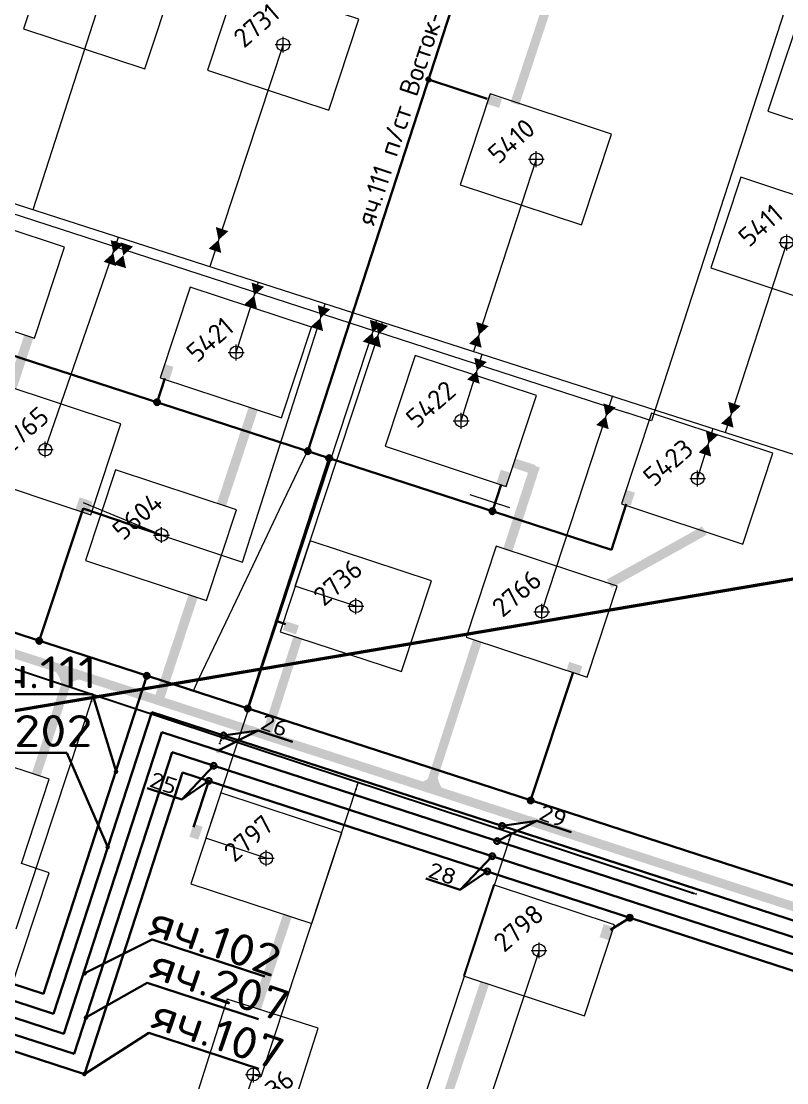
# Model space of a CAD drawing. Header units: millimetres. Extents: x 519 to 9564855, y -810 to 5021775.
# Drawn here: x 9543006 to 9543486, y 4996077 to 4996743 of the extents above; entities that cross this region are included whole.
import ezdxf

# ---------------------------------------------------------------- set-up
doc = ezdxf.new("R2010")
doc.units = ezdxf.units.MM
doc.header["$LTSCALE"] = 2
doc.header["$MEASUREMENT"] = 0
doc.header["$PDMODE"] = 2
doc.header["$PDSIZE"] = 5
for name, pattern in [('92051501$0$DASHED', [0.75, 0.5, -0.25]), ('92051501$0$GROUND2', [35, 25, -10]), ('DASHED2', [9.525, 6.35, -3.175])]:
    doc.linetypes.add(name, pattern=pattern)
for name, color, linetype in [('164 скв. на 2011 год (измененные)', 121, 'Continuous'), ('Existing roads', 41, 'Continuous'), ('Future Roads', 44, 'Continuous'), ('OilColl&Flowlines', 3, 'Continuous'), ('Stage 10 wells', 7, 'Continuous'), ('stage 7.frame', 7, 'Continuous'), ('Stage VII wells', 9, 'Continuous'), ('лэп', 1, 'Continuous'), ('МГ-земельный участок', 7, 'Continuous'), ('Скважины  2018 года', 7, 'Continuous'), ('Скважины 2019г.', 241, 'Continuous')]:
    doc.layers.add(name, color=color, linetype=linetype)
for name, color, linetype, lineweight in [('PPLINE_GAS', 4, 'GAS_LINE', 30), ('TX_OIL_New FG', 244, 'Continuous', 50), ('ПСО_TX-OIL-Proect.', 224, 'Continuous', 30), ('Электро', 1, 'Continuous', 30), ('Электроснаб', 1, 'Continuous', 18), ('Электроснабжене', 1, 'Continuous', 18)]:
    doc.layers.add(name, color=color, linetype=linetype, lineweight=lineweight)
doc.styles.add('92051501$0$STANDARD', font='simplex.shx')
doc.styles.add('Elect', font='isocpeur.ttf')
doc.styles.get("Standard").update_dxf_attribs({"font": 'isocpeur.ttf', "width": 0.5})
doc.linetypes.add('GAS_LINE', pattern='A,0.5,-0.2,["G",92051501$0$STANDARD,S=0.1,R=0,X=-0.1,Y=-0.05],-0.05', length=0.75)

msp = doc.modelspace()

# ---------------------------------------------------------------- hatches: boundary and pattern name
at = {"layer": 'Existing roads', "lineweight": 0}
h = msp.add_hatch(color=256, dxfattribs=at)
h.paths.add_polyline_path([(9543265.54699, 4996269.13496), (9543267.13423, 4996268.5382, 0.155118741), (9543271.66688, 4996259.00118), (9543263.11128, 4996261.75433)])
h.paths.add_polyline_path([(9543264.02129, 4996269.70859), (9543265.54699, 4996269.13496), (9543263.11128, 4996261.75433), (9543254.31535, 4996264.58481, 0.161550784)])
at = {"layer": 'Future Roads', "linetype": 'ByBlock', "lineweight": 0, "ltscale": 25}
h = msp.add_hatch(color=256, dxfattribs=at)
h.paths.add_polyline_path([(9543032.6649, 4996325.4265), (9543031.07767, 4996326.02326, 0.155118741), (9543026.54501, 4996335.56028), (9543035.10061, 4996332.80713)])
h.paths.add_polyline_path([(9543034.19061, 4996324.85287), (9543032.6649, 4996325.4265), (9543035.10061, 4996332.80713), (9543043.89654, 4996329.97665, 0.161550784)])
at = {"layer": 'Электро', "ltscale": 7.5}
for points in [[(9543299.23517, 4996696.50302), (9543297.43941, 4996690.8709), (9543305.65026, 4996688.25292), (9543307.44603, 4996693.88504)], [(9543101.37294, 4996525.712), (9543095.74082, 4996527.50776), (9543093.12285, 4996519.29691), (9543098.75497, 4996517.50114)], [(9543312.36812, 4996459.41696), (9543306.736, 4996461.21273), (9543304.11802, 4996453.00187), (9543309.75014, 4996451.20611)], [(9543390.83552, 4996446.7895), (9543385.2034, 4996448.58526), (9543382.58542, 4996440.37441), (9543388.21754, 4996438.57864)]]:
    msp.add_hatch(color=256, dxfattribs=at).paths.add_polyline_path(points)
at = {"layer": 'Электро'}
h = msp.add_hatch(color=256, dxfattribs=at)
edge = h.paths.add_edge_path()
edge.add_arc((9543091.13056, 4996503.52324), 1.80448, 0, 360)
h = msp.add_hatch(color=256, dxfattribs=at)
edge = h.paths.add_edge_path()
edge.add_arc((9543185.61584, 4996472.82311), 1.80448, 0, 360)
h = msp.add_hatch(color=256, dxfattribs=at)
edge = h.paths.add_edge_path()
edge.add_arc((9543199.03374, 4996468.46329), 1.80448, 0, 360)
for points in [[(9543048.17504, 4996433.59548), (9543050.03203, 4996439.20771), (9543041.85017, 4996441.91494), (9543039.99318, 4996436.30271)], [(9543178.20682, 4996357.86155), (9543180.0638, 4996363.47379), (9543171.88194, 4996366.18101), (9543170.02496, 4996360.56878)], [(9543355.96799, 4996332.23721), (9543357.82498, 4996337.84944), (9543349.64312, 4996340.55667), (9543347.78614, 4996334.94444)], [(9543111.33396, 4996230.87617), (9543116.94619, 4996229.01918), (9543119.65342, 4996237.20104), (9543114.04119, 4996239.05803)], [(9543368.65798, 4996167.89395), (9543374.27021, 4996166.03696), (9543376.97744, 4996174.21882), (9543371.36521, 4996176.07581)]]:
    msp.add_hatch(color=256, dxfattribs=at).paths.add_polyline_path(points)
h = msp.add_hatch(color=256, dxfattribs=at)
edge = h.paths.add_edge_path()
edge.add_arc((9543301.45403, 4996435.18441), 1.80448, 0, 360)
h = msp.add_hatch(color=256, dxfattribs=at)
edge = h.paths.add_edge_path()
edge.add_arc((9543017.20198, 4996353.79544), 1.80448, 0, 360)
h = msp.add_hatch(color=256, dxfattribs=at)
edge = h.paths.add_edge_path()
edge.add_arc((9543084.62498, 4996331.89697), 1.80448, 0, 360)
h = msp.add_hatch(color=256, dxfattribs=at)
edge = h.paths.add_edge_path()
edge.add_arc((9543147.97509, 4996311.32134), 1.80448, 0, 360)
h = msp.add_hatch(color=256, dxfattribs=at)
edge = h.paths.add_edge_path()
edge.add_arc((9543132.76834, 4996294.42774), 1.80448, -18, 342)
edge = h.paths.add_edge_path()
edge.add_arc((9543129.68029, 4996284.9237), 1.80448, -18, 342)
edge = h.paths.add_edge_path()
edge.add_arc((9543126.59012, 4996275.41314), 1.80448, -18, 342)
edge = h.paths.add_edge_path()
edge.add_arc((9543123.49995, 4996265.90257), 1.80448, -18, 342)
edge = h.paths.add_edge_path()
edge.add_arc((9543307.52375, 4996237.65348), 1.80448, -18, 342)
edge = h.paths.add_edge_path()
edge.add_arc((9543304.4357, 4996228.14945), 1.80448, -18, 342)
edge = h.paths.add_edge_path()
edge.add_arc((9543301.34553, 4996218.63888), 1.80448, -18, 342)
edge = h.paths.add_edge_path()
edge.add_arc((9543298.25536, 4996209.12832), 1.80448, -18, 342)
h = msp.add_hatch(color=256, dxfattribs=at)
edge = h.paths.add_edge_path()
edge.add_arc((9543325.45233, 4996253.67809), 1.80448, 0, 360)
h = msp.add_hatch(color=256, dxfattribs=at)
edge = h.paths.add_edge_path()
edge.add_arc((9543387.60808, 4996180.08864), 1.80448, 0, 360)
at = {"layer": 'Электроснаб', "linetype": '92051501$0$DASHED', "lineweight": 0, "ltscale": 7.5}
for points in [[(9543299.23517, 4996696.50302), (9543297.43941, 4996690.8709), (9543305.65026, 4996688.25292), (9543307.44603, 4996693.88504)], [(9543101.37294, 4996525.712), (9543095.74082, 4996527.50776), (9543093.12285, 4996519.29691), (9543098.75497, 4996517.50114)]]:
    msp.add_hatch(color=1, dxfattribs=at).paths.add_polyline_path(points)
at = {"layer": 'Электроснаб', "lineweight": 0}
h = msp.add_hatch(color=1, dxfattribs=at)
edge = h.paths.add_edge_path()
edge.add_arc((9543091.13056, 4996503.52324), 1.80448, 0, 360)
h = msp.add_hatch(color=1, dxfattribs=at)
edge = h.paths.add_edge_path()
edge.add_arc((9543185.61584, 4996472.82311), 1.80448, 0, 360)
h = msp.add_hatch(color=1, dxfattribs=at)
edge = h.paths.add_edge_path()
edge.add_arc((9543199.03374, 4996468.46329), 1.80448, 0, 360)
at = {"layer": 'Электроснаб', "lineweight": 0, "ltscale": 7.5}
for points in [[(9543312.36812, 4996459.41696), (9543306.736, 4996461.21273), (9543304.11802, 4996453.00187), (9543309.75014, 4996451.20611)], [(9543390.83552, 4996446.7895), (9543385.2034, 4996448.58526), (9543382.58542, 4996440.37441), (9543388.21754, 4996438.57864)]]:
    msp.add_hatch(color=1, dxfattribs=at).paths.add_polyline_path(points)
at = {"layer": 'Электроснаб', "lineweight": 0}
for points in [[(9543048.8033, 4996435.49424), (9543050.66029, 4996441.10647), (9543042.47843, 4996443.8137), (9543040.62145, 4996438.20147)], [(9543178.20682, 4996357.86155), (9543180.0638, 4996363.47379), (9543171.88194, 4996366.18101), (9543170.02496, 4996360.56878)], [(9543355.96799, 4996332.23721), (9543357.82498, 4996337.84944), (9543349.64312, 4996340.55667), (9543347.78614, 4996334.94444)], [(9543111.33396, 4996230.87617), (9543116.94619, 4996229.01918), (9543119.65342, 4996237.20104), (9543114.04119, 4996239.05803)], [(9543368.65798, 4996167.89395), (9543374.27021, 4996166.03696), (9543376.97744, 4996174.21882), (9543371.36521, 4996176.07581)]]:
    msp.add_hatch(color=1, dxfattribs=at).paths.add_polyline_path(points)
h = msp.add_hatch(color=1, dxfattribs=at)
edge = h.paths.add_edge_path()
edge.add_arc((9543301.45403, 4996435.18441), 1.80448, 0, 360)
h = msp.add_hatch(color=1, dxfattribs=at)
edge = h.paths.add_edge_path()
edge.add_arc((9543017.20198, 4996353.79544), 1.80448, 0, 360)
h = msp.add_hatch(color=1, dxfattribs=at)
edge = h.paths.add_edge_path()
edge.add_arc((9543084.62498, 4996331.89697), 1.80448, 0, 360)
h = msp.add_hatch(color=1, dxfattribs=at)
edge = h.paths.add_edge_path()
edge.add_arc((9543147.97509, 4996311.32134), 1.80448, 0, 360)
h = msp.add_hatch(color=1, dxfattribs=at)
edge = h.paths.add_edge_path()
edge.add_arc((9543132.76834, 4996294.42774), 1.80448, -18, 342)
edge = h.paths.add_edge_path()
edge.add_arc((9543129.68029, 4996284.9237), 1.80448, -18, 342)
edge = h.paths.add_edge_path()
edge.add_arc((9543126.59012, 4996275.41314), 1.80448, -18, 342)
edge = h.paths.add_edge_path()
edge.add_arc((9543123.49995, 4996265.90257), 1.80448, -18, 342)
edge = h.paths.add_edge_path()
edge.add_arc((9543307.52375, 4996237.65348), 1.80448, -18, 342)
edge = h.paths.add_edge_path()
edge.add_arc((9543304.4357, 4996228.14945), 1.80448, -18, 342)
edge = h.paths.add_edge_path()
edge.add_arc((9543301.34553, 4996218.63888), 1.80448, -18, 342)
edge = h.paths.add_edge_path()
edge.add_arc((9543298.25536, 4996209.12832), 1.80448, -18, 342)
h = msp.add_hatch(color=1, dxfattribs=at)
edge = h.paths.add_edge_path()
edge.add_arc((9543325.45233, 4996253.67809), 1.80448, 0, 360)
h = msp.add_hatch(color=1, dxfattribs=at)
edge = h.paths.add_edge_path()
edge.add_arc((9543387.60808, 4996180.08864), 1.80448, 0, 360)
at = {"layer": 'Электроснабжене', "linetype": '92051501$0$DASHED', "lineweight": 0, "ltscale": 7.5}
for points in [[(9543299.23517, 4996696.50302), (9543297.43941, 4996690.8709), (9543305.65026, 4996688.25292), (9543307.44603, 4996693.88504)], [(9543101.37294, 4996525.712), (9543095.74082, 4996527.50776), (9543093.12285, 4996519.29691), (9543098.75497, 4996517.50114)]]:
    msp.add_hatch(color=1, dxfattribs=at).paths.add_polyline_path(points)
at = {"layer": 'Электроснабжене', "lineweight": 0}
h = msp.add_hatch(color=1, dxfattribs=at)
edge = h.paths.add_edge_path()
edge.add_arc((9543091.13056, 4996503.52324), 1.80448, 0, 360)
h = msp.add_hatch(color=1, dxfattribs=at)
edge = h.paths.add_edge_path()
edge.add_arc((9543185.61584, 4996472.82311), 1.80448, 0, 360)
h = msp.add_hatch(color=1, dxfattribs=at)
edge = h.paths.add_edge_path()
edge.add_arc((9543199.03374, 4996468.46329), 1.80448, 0, 360)
at = {"layer": 'Электроснабжене', "lineweight": 0, "ltscale": 7.5}
for points in [[(9543312.36812, 4996459.41696), (9543306.736, 4996461.21273), (9543304.11802, 4996453.00187), (9543309.75014, 4996451.20611)], [(9543390.83552, 4996446.7895), (9543385.2034, 4996448.58526), (9543382.58542, 4996440.37441), (9543388.21754, 4996438.57864)]]:
    msp.add_hatch(color=1, dxfattribs=at).paths.add_polyline_path(points)
at = {"layer": 'Электроснабжене', "lineweight": 0}
for points in [[(9543048.8033, 4996435.49424), (9543050.66029, 4996441.10647), (9543042.47843, 4996443.8137), (9543040.62145, 4996438.20147)], [(9543178.20682, 4996357.86155), (9543180.0638, 4996363.47379), (9543171.88194, 4996366.18101), (9543170.02496, 4996360.56878)], [(9543355.96799, 4996332.23721), (9543357.82498, 4996337.84944), (9543349.64312, 4996340.55667), (9543347.78614, 4996334.94444)], [(9543111.33396, 4996230.87617), (9543116.94619, 4996229.01918), (9543119.65342, 4996237.20104), (9543114.04119, 4996239.05803)], [(9543368.65798, 4996167.89395), (9543374.27021, 4996166.03696), (9543376.97744, 4996174.21882), (9543371.36521, 4996176.07581)]]:
    msp.add_hatch(color=1, dxfattribs=at).paths.add_polyline_path(points)
h = msp.add_hatch(color=1, dxfattribs=at)
edge = h.paths.add_edge_path()
edge.add_arc((9543301.45403, 4996435.18441), 1.80448, 0, 360)
h = msp.add_hatch(color=1, dxfattribs=at)
edge = h.paths.add_edge_path()
edge.add_arc((9543017.20198, 4996353.79544), 1.80448, 0, 360)
h = msp.add_hatch(color=1, dxfattribs=at)
edge = h.paths.add_edge_path()
edge.add_arc((9543084.62498, 4996331.89697), 1.80448, 0, 360)
h = msp.add_hatch(color=1, dxfattribs=at)
edge = h.paths.add_edge_path()
edge.add_arc((9543147.97509, 4996311.32134), 1.80448, 0, 360)
h = msp.add_hatch(color=1, dxfattribs=at)
edge = h.paths.add_edge_path()
edge.add_arc((9543132.76834, 4996294.42774), 1.80448, -18, 342)
edge = h.paths.add_edge_path()
edge.add_arc((9543129.68029, 4996284.9237), 1.80448, -18, 342)
edge = h.paths.add_edge_path()
edge.add_arc((9543126.59012, 4996275.41314), 1.80448, -18, 342)
edge = h.paths.add_edge_path()
edge.add_arc((9543123.49995, 4996265.90257), 1.80448, -18, 342)
edge = h.paths.add_edge_path()
edge.add_arc((9543307.52375, 4996237.65348), 1.80448, -18, 342)
edge = h.paths.add_edge_path()
edge.add_arc((9543304.4357, 4996228.14945), 1.80448, -18, 342)
edge = h.paths.add_edge_path()
edge.add_arc((9543301.34553, 4996218.63888), 1.80448, -18, 342)
edge = h.paths.add_edge_path()
edge.add_arc((9543298.25536, 4996209.12832), 1.80448, -18, 342)
h = msp.add_hatch(color=1, dxfattribs=at)
edge = h.paths.add_edge_path()
edge.add_arc((9543325.45233, 4996253.67809), 1.80448, 0, 360)
h = msp.add_hatch(color=1, dxfattribs=at)
edge = h.paths.add_edge_path()
edge.add_arc((9543387.60808, 4996180.08864), 1.80448, 0, 360)

# ---------------------------------------------------------------- linework, layer by layer
at = {"color": 3, "linetype": 'GAS_LINE', "lineweight": 0}
msp.add_line((9543401.24164, 4996491.95397), (9543386.04343, 4996496.88323), dxfattribs=at)
at = {"color": 3, "linetype": 'ByBlock', "lineweight": 0, "ltscale": 80}
for points in [[(9543329, 4996656), (9543289.57739, 4996535.40684)], [(9543093.9, 4996420.2), (9543144.63928, 4996403.17022), (9543196.45195, 4996565.16374)], [(9543281.9, 4996491.9), (9543295.01664, 4996533.65712)], [(9543430.2, 4996455.7), (9543439.93859, 4996487.03815)]]:
    msp.add_lwpolyline(points, dxfattribs=at)
at = {"layer": '164 скв. на 2011 год (измененные)', "color": 0, "linetype": 'ByBlock', "lineweight": 0}
for points in [[(9543281.28202, 4996639.9776), (9543357.26254, 4996614.83702), (9543376.11798, 4996671.82241), (9543300.13745, 4996696.96299)], [(9542938.28202, 4996568.8776), (9543014.26255, 4996543.73702), (9543033.11798, 4996600.72241), (9542957.13745, 4996625.86299)], [(9543093.08202, 4996518.7776), (9543169.06255, 4996493.63702), (9543187.91798, 4996550.62241), (9543111.93745, 4996575.76299)], [(9543234.18202, 4996475.8776), (9543310.16254, 4996450.73702), (9543329.01798, 4996507.72241), (9543253.03745, 4996532.86299)], [(9543382.48202, 4996439.6776), (9543458.46254, 4996414.53702), (9543477.31798, 4996471.52241), (9543401.33745, 4996496.66299)], [(9543046.18202, 4996404.1776), (9543122.16254, 4996379.03702), (9543141.01798, 4996436.02241), (9543065.03745, 4996461.16299)]]:
    msp.add_lwpolyline(points, close=True, dxfattribs=at)
msp.add_lwpolyline([(9543515.23878, 4996625.5714), (9543457.23745, 4996644.76299), (9543438.38202, 4996587.7776), (9543514.36254, 4996562.63702), (9543523.16122, 4996589.2286)], dxfattribs=at)
for centre in [(9543329, 4996656), (9543486.1, 4996603.8), (9543140.8, 4996534.8), (9543281.9, 4996491.9), (9543430.2, 4996455.7), (9543093.9, 4996420.2)]:
    msp.add_circle(centre, 4, dxfattribs=at)
for p in [(9543329, 4996656), (9543486.1, 4996603.8), (9543140.8, 4996534.8), (9543281.9, 4996491.9), (9543430.2, 4996455.7), (9543093.9, 4996420.2)]:
    msp.add_point(p, dxfattribs=at)
at = {"layer": 'Existing roads', "lineweight": 0, "const_width": 5.7, "flags": 128}
for points in [[(9543315.54795, 4996690.86614), (9543349.94824, 4996794.83163)], [(9542860.23265, 4996391.58233), (9544135.92474, 4995977.47213)], [(9543179.41949, 4996355.90628), (9543159.61601, 4996294.39767)], [(9543291.86871, 4996353.33568), (9543261.95925, 4996261.1754)], [(9543172.85397, 4996181.4416), (9543153.4109, 4996123.07691)], [(9543296.68333, 4996139.22691), (9543273.7527, 4996070.28438)]]:
    msp.add_lwpolyline(points, dxfattribs=at)
at = {"layer": 'Existing roads', "linetype": 'ByBlock', "lineweight": 0, "ltscale": 80}
for points in [[(9543000.00017, 4996512.56062, 6, 6, 0), (9543010.70533, 4996544.91403, 0.2, 0.2, 0)], [(9543131.51017, 4996439.36837, 6, 6, 0), (9543151.40039, 4996499.4811, 0.2, 0.2, 0)], [(9543311.10209, 4996410.75925, 6, 6, 0), (9543328.32402, 4996463.51621, 0.2, 0.2, 0)], [(9543327.54544, 4996461.20031, 6, 6, 0), (9543314.51787, 4996465.51089, 0.2, 0.2, 0)]]:
    msp.add_lwpolyline(points, format="xyseb", dxfattribs=at)
at = {"layer": 'Existing roads', "linetype": 'ByBlock', "lineweight": 0, "ltscale": 80, "const_width": 6}
for points in [[(9543374.69782, 4996389.71658), (9543434.49615, 4996422.96706)], [(9543092.05773, 4996316.32818), (9543113.7898, 4996382.00741)]]:
    msp.add_lwpolyline(points, dxfattribs=at)
at = {"layer": 'Future Roads', "linetype": 'ByBlock', "lineweight": 0, "ltscale": 25, "const_width": 5.7, "flags": 128}
msp.add_lwpolyline([(9543015.21867, 4996269.63917), (9543036.58441, 4996334.33571)], dxfattribs=at)
at = {"layer": 'OilColl&Flowlines', "lineweight": 0}
for p, q in [((9542466.89751, 4996800.04923, -12.20314), (9543405.25745, 4996498.19449, -24.878)), ((9543405.25745, 4996498.19449, -24.878), (9543928.16382, 4996329.98424, -31.94114))]:
    msp.add_line(p, q, dxfattribs=at)
at = {"layer": 'OilColl&Flowlines', "linetype": 'ByBlock', "lineweight": 0}
for p, q in [((9543170.2, 4996727.9), (9543124.11878, 4996588.63211, -21.08053)), ((9543021, 4996473.8), (9543066.94572, 4996607.02373, -25.49771)), ((9543332.4, 4996372.1), (9543377.01122, 4996507.83118, -24.47755))]:
    msp.add_line(p, q, dxfattribs=at)
at = {"layer": 'OilColl&Flowlines', "linetype": 'ByBlock', "lineweight": 0, "ltscale": 200}
for p, q in [((9543486.1, 4996603.8), (9543447.42159, 4996484.63099, -25.44753)), ((9543140.8, 4996534.8), (9543154.66559, 4996578.80571))]:
    msp.add_line(p, q, dxfattribs=at)
at = {"layer": 'OilColl&Flowlines', "color": 3, "linetype": 'ByBlock', "lineweight": 0, "ltscale": 50}
msp.add_line((9543151.5, 4996081.7), (9543111.7368, 4995962.79101), dxfattribs=at)
at = {"layer": 'OilColl&Flowlines', "linetype": '92051501$0$GROUND2', "lineweight": -2, "ltscale": 50, "elevation": -9.1919}
msp.add_lwpolyline([(9542794.60334, 4996611.44636), (9542732.9989, 4996425.28971), (9543428.17013, 4996195.27854)], dxfattribs=at)
at = {"layer": 'OilColl&Flowlines', "linetype": 'ByBlock', "lineweight": 0}
for points in [[(9543135.8346, 4996610.86712, -18.5481), (9543129.65458, 4996605.36255, -18.5481), (9543127.97749, 4996613.46689, -18.5481)], [(9543069.85021, 4996602.63976, -25.49771), (9543063.67019, 4996597.13519, -25.49771), (9543061.9931, 4996605.23953, -25.49771)], [(9543131.33166, 4996597.25821, -18.5481), (9543123.47455, 4996599.85799, -18.5481), (9543129.65458, 4996605.36255, -18.5481)], [(9543076.11313, 4996601.22465, -21.41568), (9543069.93311, 4996595.72008, -21.41568), (9543068.25603, 4996603.82442, -21.41568)], [(9543065.34727, 4996589.03085, -25.49771), (9543057.49016, 4996591.63063, -25.49771), (9543063.67019, 4996597.13519, -25.49771)], [(9543071.61019, 4996587.61574, -21.41568), (9543063.75309, 4996590.21551, -21.41568), (9543069.93311, 4996595.72008, -21.41568)], [(9543158.22053, 4996575.97896), (9543152.0405, 4996570.47439), (9543150.36342, 4996578.57873)], [(9543153.71759, 4996562.37005), (9543145.86048, 4996564.96983), (9543152.0405, 4996570.47439)], [(9543199.72823, 4996561.78968), (9543193.54821, 4996556.28511), (9543191.87112, 4996564.38945)], [(9543195.22529, 4996548.18077), (9543187.36818, 4996550.78055), (9543193.54821, 4996556.28511)], [(9543232.45002, 4996552.61492), (9543226.27, 4996547.11035), (9543224.59291, 4996555.21469)], [(9543236.0417, 4996551.4375), (9543229.86168, 4996545.93293), (9543228.18459, 4996554.03727)], [(9543299.16131, 4996551.32389), (9543292.98129, 4996545.81932), (9543291.30421, 4996553.92366)], [(9543227.94708, 4996539.00601), (9543220.08997, 4996541.60579), (9543226.27, 4996547.11035)], [(9543231.53876, 4996537.82859), (9543223.68165, 4996540.42837), (9543229.86168, 4996545.93293)], [(9543294.65837, 4996537.71498), (9543286.80127, 4996540.31476), (9543292.98129, 4996545.81932)], [(9543297.9317, 4996528.76638), (9543291.75167, 4996523.26181), (9543290.07459, 4996531.36615)], [(9543293.42876, 4996515.15747), (9543285.57165, 4996517.75725), (9543291.75167, 4996523.26181)], [(9543378.88284, 4996500.22729, -22.11359), (9543372.70282, 4996494.72272, -22.11359), (9543371.02574, 4996502.82706, -22.11359)], [(9543457.19743, 4996501.17943), (9543451.01741, 4996495.67486), (9543449.34033, 4996503.7792)], [(9543374.3799, 4996486.61838, -22.11359), (9543366.5228, 4996489.21816, -22.11359), (9543372.70282, 4996494.72272, -22.11359)], [(9543452.69449, 4996487.57052), (9543444.83739, 4996490.1703), (9543451.01741, 4996495.67486)], [(9543443.17571, 4996483.08387), (9543436.99569, 4996477.5793), (9543435.31861, 4996485.68364)], [(9543438.67277, 4996469.47496), (9543430.81567, 4996472.07474), (9543436.99569, 4996477.5793)]]:
    msp.add_solid(points, dxfattribs=at)
at = {"layer": 'PPLINE_GAS', "color": 3, "linetype": 'GAS_LINE', "lineweight": 0, "ltscale": 25}
msp.add_line((9543570.19791, 4997012.89082), (9543401.24164, 4996491.95397), dxfattribs=at)
at = {"layer": 'PPLINE_GAS', "color": 4, "linetype": 'GAS_LINE', "lineweight": 0, "ltscale": 25}
msp.add_line((9542142.95455, 4996899.94455), (9543386.04343, 4996496.88323), dxfattribs=at)
at = {"layer": 'PPLINE_GAS', "color": 4, "linetype": 'GAS_LINE', "lineweight": 0, "ltscale": 80}
msp.add_line((9543064.24015, 4996604.53794, 0.11192), (9543065.96553, 4996603.98199, -25.21709), dxfattribs=at)
at = {"layer": 'Stage 10 wells', "color": 0, "linetype": 'ByBlock', "lineweight": 0}
msp.add_lwpolyline([(9543006.04224, 4996214.10675), (9543023.51798, 4996266.92241), (9542947.53745, 4996292.06299), (9542928.68202, 4996235.07759), (9542965.11222, 4996223.0235)], dxfattribs=at)
at = {"layer": 'stage 7.frame', "color": 0, "linetype": 'ByBlock', "lineweight": 0}
for points in [[(9543122.78202, 4996711.9776), (9543198.76255, 4996686.83702), (9543217.61798, 4996743.82241), (9543141.63745, 4996768.96299)], [(9543284.98202, 4996356.17759), (9543360.96255, 4996331.03701), (9543379.81798, 4996388.02241), (9543303.83745, 4996413.16299)]]:
    msp.add_lwpolyline(points, close=True, dxfattribs=at)
for centre in [(9543170.2, 4996727.9), (9543332.4, 4996372.1)]:
    msp.add_circle(centre, 4, dxfattribs=at)
at = {"layer": 'stage 7.frame', "color": 0, "linetype": 'ByBlock', "lineweight": 0, "ltscale": 80}
for p in [(9543170.2, 4996727.9), (9543332.4, 4996372.1)]:
    msp.add_point(p, dxfattribs=at)
at = {"layer": 'Stage VII wells', "color": 0, "linetype": 'ByBlock', "lineweight": 0}
msp.add_lwpolyline([(9542973.58202, 4996458.0776), (9543049.56255, 4996432.93702), (9543068.41798, 4996489.92241), (9542992.43745, 4996515.06299)], close=True, dxfattribs=at)
msp.add_circle((9543021, 4996473.8), 4, dxfattribs=at)
at = {"layer": 'Stage VII wells', "color": 0, "linetype": 'ByBlock', "lineweight": 0, "ltscale": 80}
msp.add_point((9543021, 4996473.8), dxfattribs=at)
at = {"layer": 'TX_OIL_New FG', "color": 116, "linetype": 'ByBlock', "lineweight": 0, "ltscale": 1.5, "true_color": 0x136734}
for p, q in [((9543002.64272, 4996173.09753, -25.1262), (9543051.2849, 4996319.97464, -25.1262)), ((9543130.77458, 4996290.30244, -25.221), (9543131.77806, 4996293.34091, -25.221)), ((9543217.28792, 4996265.0476, -24.50295), (9543156.21908, 4996080.14028, -24.50295)), ((9543313.41337, 4996233.24108, -25.0766), (9543251.58226, 4996046.02576, -25.0766))]:
    msp.add_line(p, q, dxfattribs=at)
at = {"layer": 'TX_OIL_New FG', "color": 244, "linetype": 'ByBlock', "lineweight": 0, "ltscale": 1.5}
msp.add_line((9543151.6541, 4996081.6504, -25.0766), (9543156.21981, 4996080.1425, -24.50295), dxfattribs=at)
at = {"layer": 'лэп', "linetype": 'ByBlock', "lineweight": 0, "elevation": -25.3465}
for points in [[(9543114.01676, 4996322.35074), (9543116.7255, 4996328.6736), (9543134.2567, 4996365.4114), (9543151.3957, 4996401.344), (9543167.7152, 4996435.8357), (9543184.9584, 4996472.034), (9543187.6765, 4996477.9668), (9543187.68718, 4996477.96337)], [(9543287.19417, 4996445.63159), (9543312.10876, 4996437.40332)]]:
    msp.add_lwpolyline(points, dxfattribs=at)
at = {"layer": 'МГ-земельный участок', "color": 0, "linetype": 'DASHED2', "lineweight": 25, "ltscale": 5, "const_width": 2}
msp.add_lwpolyline([(9522167.80801, 4999999.48247), (9521654, 5002362), (9522840, 5002532), (9525642, 5002155), (9528521, 5002235), (9531281, 5003464), (9533105, 5001043), (9546614, 4998215), (9544978, 4995525), (9543652, 4996420), (9539605, 4995735), (9529554.6705, 4998798.09585), (9529554.71722, 4998845.23995), (9529525.402, 4998845.269), (9529525.36994, 4998882.97318), (9529309.91997, 4998882.84552), (9526935, 5000017), (9526935, 4999132), (9522906, 5001105), (9522683.367, 5000265.06642), (9522496, 5000315)], close=True, dxfattribs=at)
at = {"layer": 'ПСО_TX-OIL-Proect.', "color": 116, "lineweight": 0, "ltscale": 5, "true_color": 0x136734}
for points, elevation in [([(9543049.81203, 4996315.49222, 1.6, 0, 0), (9543050.26968, 4996316.90071, 0, 1.6, 0), (9543050.72769, 4996318.3103, 1.6, 1.6, 0)], -25.1262), ([(9543130.31694, 4996288.89394, 1.6, 0, 0), (9543130.77458, 4996290.30244, 0, 1.6, 0), (9543131.23259, 4996291.71203, 1.6, 1.6, 0)], -25.221), ([(9543215.79663, 4996260.50938, 1.6, 0, 0), (9543216.25428, 4996261.91787, 0, 1.6, 0), (9543216.71228, 4996263.32746, 1.6, 1.6, 0)], -24.50295), ([(9543311.9405, 4996228.75866, 1.6, 0, 0), (9543312.39815, 4996230.16715, 0, 1.6, 0), (9543312.85615, 4996231.57674, 1.6, 1.6, 0)], -25.0766), ([(9543426.76164, 4996195.73619, 1.6, 0, 0), (9543428.17013, 4996195.27854, 0, 1.6, 0), (9543429.57972, 4996194.82054, 1.6, 1.6, 0)], -25.5684)]:
    msp.add_lwpolyline(points, format="xyseb", dxfattribs=dict(at, elevation=elevation))
at = {"layer": 'Скважины  2018 года', "color": 3, "linetype": 'ByBlock', "lineweight": 0, "ltscale": 50}
for p, q in [((9543054.7, 4996753.6), (9543013.26944, 4996624.2905, -19.58324)), ((9543177.81151, 4996388.02495), (9543232.43992, 4996553.78701, -22.54367)), ((9543215.8, 4996375.5), (9543177.81151, 4996388.02495)), ((9543159.6, 4996217.4), (9543121.61151, 4996229.92495)), ((9543330.7, 4996159.6), (9543249.88003, 4995916.59587))]:
    msp.add_line(p, q, dxfattribs=at)
at = {"layer": 'Скважины  2018 года', "color": 0, "linetype": 'ByBlock', "lineweight": 0}
for points in [[(9543007.4178, 4996737.73358), (9543083.39478, 4996712.68368), (9543102.1822, 4996769.66642), (9543026.20522, 4996794.71632)], [(9543499.46796, 4996762.12728), (9543474.20278, 4996686.22161), (9543531.13204, 4996667.27272), (9543556.39722, 4996743.17839)], [(9543112.2178, 4996201.43358), (9543188.19478, 4996176.38368), (9543206.9822, 4996233.36642), (9543131.00522, 4996258.41632)], [(9543283.3178, 4996143.63358), (9543359.29478, 4996118.58368), (9543378.0822, 4996175.56642), (9543302.10522, 4996200.61632)]]:
    msp.add_lwpolyline(points, close=True, dxfattribs=at)
at = {"layer": 'Скважины  2018 года', "color": 3, "linetype": 'ByBlock', "lineweight": 0, "ltscale": 50}
msp.add_lwpolyline([(9543228.85368, 4996554.94064), (9543121.62481, 4996229.9653)], dxfattribs=at)
at = {"layer": 'Скважины  2018 года', "color": 0, "lineweight": 0}
msp.add_lwpolyline([(9543168.4178, 4996359.53358), (9543244.39478, 4996334.48368), (9543263.1822, 4996391.46642), (9543187.20522, 4996416.51632)], close=True, dxfattribs=at)
msp.add_circle((9543215.8, 4996375.5), 4, dxfattribs=at)
at = {"layer": 'Скважины  2018 года', "color": 0, "linetype": 'ByBlock', "lineweight": 0}
for centre in [(9543159.6, 4996217.4), (9543330.7, 4996159.6)]:
    msp.add_circle(centre, 4, dxfattribs=at)
at = {"layer": 'Скважины  2018 года', "color": 0, "lineweight": 0}
msp.add_point((9543215.8, 4996375.5), dxfattribs=at)
at = {"layer": 'Скважины  2018 года', "color": 0, "linetype": 'ByBlock', "lineweight": 0}
for p in [(9543159.6, 4996217.4), (9543330.7, 4996159.6)]:
    msp.add_point(p, dxfattribs=at)
at = {"layer": 'Скважины 2019г.', "color": 0, "lineweight": 0}
msp.add_lwpolyline([(9542965.11222, 4996223.0235), (9542941.34576, 4996151.25969), (9542998.30351, 4996132.39664), (9543023.45424, 4996208.34031), (9543006.04224, 4996214.10675)], dxfattribs=at)
at = {"layer": 'Скважины 2019г.', "color": 0, "linetype": 'ByBlock', "lineweight": 0}
msp.add_lwpolyline([(9543135.07782, 4996128.92618), (9543110.76108, 4996052.71138), (9543167.92218, 4996034.47382), (9543192.23892, 4996110.68862)], close=True, dxfattribs=at)
msp.add_circle((9543151.5, 4996081.7), 4, dxfattribs=at)
msp.add_point((9543151.5, 4996081.7), dxfattribs=at)
at = {"layer": 'Электро', "ltscale": 7.5}
for p, q in [((9543302.33458, 4996832.038, 0), (9543185.61584, 4996472.82311)), ((9543298.2627, 4996693.96839), (9543261.36562, 4996705.95698, 0)), ((9542936.38862, 4996553.80195), (9543376.17946, 4996410.90524)), ((9543096.00202, 4996518.51609), (9543091.13056, 4996503.52324)), ((9543306.91911, 4996452.00417), (9543301.45403, 4996435.18441)), ((9543385.46324, 4996439.4778), (9543376.17946, 4996410.90524)), ((9543171.75681, 4996364.37142), (9543165.83711, 4996366.29485, 0))]:
    msp.add_line(p, q, dxfattribs=at)
at = {"layer": 'Электро'}
for p, q in [((9543199.03376, 4996468.46337), (9543147.97509, 4996311.32134, 0)), ((9543044.64999, 4996436.74954, 0), (9543017.20198, 4996353.79544, 0)), ((9543019.80686, 4996132.39565, 47.36082), (9542162.90129, 4996410.82115, 47.36082)), ((9543026.22725, 4996119.79491, 47.36082), (9542159.81112, 4996401.31058, 47.36082)), ((9543032.64765, 4996107.19418, 47.36082), (9542156.72095, 4996391.80002, 47.36082)), ((9543039.06804, 4996094.59344, 47.36082), (9542153.63078, 4996382.28945, 47.36082)), ((9542934.45677, 4996380.67045, 0), (9543670.32776, 4996141.66519, 0)), ((9543045.48844, 4996081.99271, 47.36082), (9542150.54061, 4996372.77889, 47.36082)), ((9543019.80686, 4996132.39565, 47.36082), (9543084.62498, 4996331.89697, 47.36082)), ((9543351.81468, 4996333.49251), (9543325.45233, 4996253.67809, 0)), ((9543050.59506, 4996320.39516, -8831.59847), (9542977.63399, 4996320.39516, -8831.59847)), ((9543050.59506, 4996320.39516, -8831.59847), (9543065.36066, 4996271.71797, -4570.54718)), ((9543026.22725, 4996119.79491, 47.36082), (9543087.72644, 4996309.06996, 47.36082)), ((9543702.35304, 4996109.36567, 47.36082), (9543087.72644, 4996309.06996, 47.36082)), ((9543702.35304, 4996109.36567, 47.36082), (9543087.72644, 4996309.06996, 47.36082)), ((9543032.64765, 4996107.19418, 47.36082), (9543094.14684, 4996296.46922, 47.36082)), ((9543708.77344, 4996096.76494, 47.36082), (9543094.14684, 4996296.46922, 47.36082)), ((9543708.77344, 4996096.76494, 47.36082), (9543094.14684, 4996296.46922, 47.36082)), ((9543129.68029, 4996284.9237, 47.36082), (9543154.46634, 4996297.54091, -47.36082)), ((9543132.76834, 4996294.42774), (9543154.46634, 4996297.54091, -47.36082)), ((9543154.46634, 4996297.54091, -47.36082), (9543176.10355, 4996290.51055, -47.36082)), ((9543034.51423, 4996283.59595, -5428.59409), (9542961.55316, 4996283.59595, -5428.59409)), ((9543034.51423, 4996283.59595, -5428.59409), (9543060.1927, 4996224.3298, 47.36082)), ((9543039.06804, 4996094.59344, 47.36082), (9543100.56723, 4996283.86849, 47.36082)), ((9543718.4775, 4996083.09727, 47.36082), (9543100.56723, 4996283.86849, 47.36082)), ((9543106.56385, 4996254.33439, -47.33603), (9543126.59536, 4996275.41866, 47.3856)), ((9543045.48844, 4996081.99271, 47.36082), (9543106.98763, 4996271.26775, 47.36082)), ((9543106.56385, 4996254.33439, -47.33603), (9543123.50519, 4996265.90809, 47.3856)), ((9543724.89789, 4996070.49654, 47.36082), (9543106.98763, 4996271.26775, 47.36082)), ((9543724.89789, 4996070.49654, 47.36082), (9543106.98763, 4996271.26775, 47.36082)), ((9543084.92664, 4996261.36475, -47.33603), (9543106.56385, 4996254.33439, -47.33603)), ((9543304.4357, 4996228.14945, 94.72164), (9543329.22175, 4996240.76665)), ((9543307.52375, 4996237.65348, 47.36082), (9543329.22175, 4996240.76665)), ((9543329.22175, 4996240.76665), (9543350.85896, 4996233.73629)), ((9543281.31402, 4996197.55462), (9543301.34553, 4996218.63888, 94.72164)), ((9543281.31402, 4996197.55462), (9543298.25536, 4996209.12832, 94.72164)), ((9543259.67681, 4996204.58498), (9543281.31402, 4996197.55462)), ((9543088.05511, 4996166.33419), (9543045.75848, 4996145.18561, 47.36082)), ((9543158.77074, 4996143.1445), (9543088.05511, 4996166.33419)), ((9543084.8807, 4996139.2468, -2964.44694), (9543046.48997, 4996117.43579, -28.81535)), ((9543154.667, 4996116.46795, -2964.44694), (9543084.8807, 4996139.2468, -2964.44694)), ((9543085.83401, 4996107.76623, -3016.90808), (9543045.48844, 4996081.99271, 47.36082)), ((9543154.91206, 4996085.26847, -3016.90808), (9543085.83401, 4996107.76623, -3016.90808))]:
    msp.add_line(p, q, dxfattribs=at)
at = {"layer": 'Электро', "ltscale": 2}
msp.add_line((9543044.64999, 4996436.74954, 0), (9543093.9, 4996420.2), dxfattribs=at)
at = {"layer": 'Электро', "ltscale": 25}
for p, q in [((9543123.50519, 4996265.90809, 47.3856), (9543113.95302, 4996236.82722)), ((9543387.60808, 4996180.08864, 47.36082), (9543375.57128, 4996172.38133))]:
    msp.add_line(p, q, dxfattribs=at)
at = {"layer": 'Электро'}
for centre in [(9543091.13056, 4996503.52324), (9543185.61584, 4996472.82311), (9543199.03374, 4996468.46329), (9543301.45403, 4996435.18441), (9543017.20198, 4996353.79544, 0), (9543084.62498, 4996331.89697, 47.36082), (9543147.97509, 4996311.32134, 0), (9543132.76834, 4996294.42774), (9543126.59012, 4996275.41314, 47.36082), (9543123.49995, 4996265.90257, 47.36082), (9543325.45233, 4996253.67809, 0), (9543307.52375, 4996237.65348, 47.36082), (9543304.4357, 4996228.14945, 94.72164), (9543301.34553, 4996218.63888, 94.72164), (9543298.25536, 4996209.12832, 94.72164), (9543387.60808, 4996180.08864, 47.36082)]:
    msp.add_circle(centre, 1.80448, dxfattribs=at)
for centre, radius, start, end in [((9543261.36562, 4996705.95698, 0), 1.25, 161.99999995, 341.99999995), ((9543261.36562, 4996705.95698, 0), 1.25, 341.99999995, 161.99999995), ((9543065.36066, 4996271.71797, -4570.54718), 0.75, 162, 342), ((9543065.36066, 4996271.71797, -4570.54718), 0.75, 342, 162), ((9543060.1927, 4996224.3298, 47.36082), 0.75, 342.00000005, 162.00000005), ((9543060.1927, 4996224.3298, 47.36082), 0.75, 162.00000005, 342.00000005), ((9543045.75848, 4996145.18561, 47.36082), 0.75, 162.00000005, 342.00000005), ((9543045.75848, 4996145.18561, 47.36082), 0.75, 342.00000005, 162.00000005), ((9543046.48997, 4996117.43579, -28.81535), 0.75, 162.00000014, 342.00000014), ((9543046.48997, 4996117.43579, -28.81535), 0.75, 342.00000014, 162.00000014), ((9543045.48844, 4996081.99271, 47.36082), 0.75, 162.00000005, 342.00000005), ((9543045.48844, 4996081.99271, 47.36082), 0.75, 342.00000005, 162.00000005)]:
    msp.add_arc(centre, radius, start, end, dxfattribs=at)
at = {"layer": 'Электроснаб', "color": 1, "linetype": '92051501$0$DASHED', "lineweight": 0, "ltscale": 7.5}
for p, q in [((9543302.33458, 4996832.038, 0), (9543185.61584, 4996472.82311)), ((9543298.2627, 4996693.96839), (9543261.36562, 4996705.95698, 0)), ((9542936.38862, 4996553.80195), (9543376.17946, 4996410.90524))]:
    msp.add_line(p, q, dxfattribs=at)
at = {"layer": 'Электроснаб', "color": 1, "lineweight": 0, "ltscale": 7.5}
for p, q in [((9543096.00202, 4996518.51609), (9543091.13056, 4996503.52324)), ((9543306.91911, 4996452.00417), (9543301.45403, 4996435.18441)), ((9543385.46324, 4996439.4778), (9543376.17946, 4996410.90524)), ((9543171.75681, 4996364.37142), (9543165.83711, 4996366.29485, 0))]:
    msp.add_line(p, q, dxfattribs=at)
at = {"layer": 'Электроснаб', "color": 1, "linetype": 'ByBlock', "lineweight": 0}
for p, q in [((9543199.03376, 4996468.46337), (9543147.97509, 4996311.32134, 0)), ((9543019.80686, 4996132.39565, 47.36082), (9542162.90129, 4996410.82115, 47.36082)), ((9543026.22725, 4996119.79491, 47.36082), (9542159.81112, 4996401.31058, 47.36082)), ((9543032.64765, 4996107.19418, 47.36082), (9542156.72095, 4996391.80002, 47.36082)), ((9543039.06804, 4996094.59344, 47.36082), (9542153.63078, 4996382.28945, 47.36082)), ((9542934.45677, 4996380.67045, 0), (9543670.32776, 4996141.66519, 0)), ((9543045.48844, 4996081.99271, 47.36082), (9542150.54061, 4996372.77889, 47.36082)), ((9543019.80686, 4996132.39565, 47.36082), (9543084.62498, 4996331.89697, 47.36082)), ((9543026.22725, 4996119.79491, 47.36082), (9543087.72644, 4996309.06996, 47.36082)), ((9543702.35304, 4996109.36567, 47.36082), (9543087.72644, 4996309.06996, 47.36082)), ((9543702.35304, 4996109.36567, 47.36082), (9543087.72644, 4996309.06996, 47.36082)), ((9543032.64765, 4996107.19418, 47.36082), (9543094.14684, 4996296.46922, 47.36082)), ((9543708.77344, 4996096.76494, 47.36082), (9543094.14684, 4996296.46922, 47.36082)), ((9543708.77344, 4996096.76494, 47.36082), (9543094.14684, 4996296.46922, 47.36082)), ((9543039.06804, 4996094.59344, 47.36082), (9543100.56723, 4996283.86849, 47.36082)), ((9543718.4775, 4996083.09727, 47.36082), (9543100.56723, 4996283.86849, 47.36082)), ((9543045.48844, 4996081.99271, 47.36082), (9543106.98763, 4996271.26775, 47.36082)), ((9543724.89789, 4996070.49654, 47.36082), (9543106.98763, 4996271.26775, 47.36082)), ((9543724.89789, 4996070.49654, 47.36082), (9543106.98763, 4996271.26775, 47.36082))]:
    msp.add_line(p, q, dxfattribs=at)
at = {"layer": 'Электроснаб', "color": 1, "lineweight": 0, "ltscale": 2}
msp.add_line((9543044.68085, 4996440.54703), (9543093.9, 4996420.4), dxfattribs=at)
at = {"layer": 'Электроснаб', "color": 1, "lineweight": 0}
for p, q in [((9543044.64999, 4996436.74954, 0), (9543017.20198, 4996353.79544, 0)), ((9543351.81468, 4996333.49251), (9543325.45233, 4996253.67809, 0)), ((9543050.59506, 4996320.39516, -8831.59847), (9542977.63399, 4996320.39516, -8831.59847)), ((9543050.59506, 4996320.39516, -8831.59847), (9543065.36066, 4996271.71797, -4570.54718)), ((9543129.68029, 4996284.9237, 47.36082), (9543154.46634, 4996297.54091, -47.36082)), ((9543132.76834, 4996294.42774), (9543154.46634, 4996297.54091, -47.36082)), ((9543154.46634, 4996297.54091, -47.36082), (9543176.10355, 4996290.51055, -47.36082)), ((9543034.51423, 4996283.59595, -5428.59409), (9542961.55316, 4996283.59595, -5428.59409)), ((9543034.51423, 4996283.59595, -5428.59409), (9543060.1927, 4996224.3298, 47.36082)), ((9543106.56385, 4996254.33439, -47.33603), (9543126.59536, 4996275.41866, 47.3856)), ((9543106.56385, 4996254.33439, -47.33603), (9543123.50519, 4996265.90809, 47.3856)), ((9543084.92664, 4996261.36475, -47.33603), (9543106.56385, 4996254.33439, -47.33603)), ((9543304.4357, 4996228.14945, 94.72164), (9543329.22175, 4996240.76665)), ((9543307.52375, 4996237.65348, 47.36082), (9543329.22175, 4996240.76665)), ((9543329.22175, 4996240.76665), (9543350.85896, 4996233.73629)), ((9543281.31402, 4996197.55462), (9543301.34553, 4996218.63888, 94.72164)), ((9543281.31402, 4996197.55462), (9543298.25536, 4996209.12832, 94.72164)), ((9543259.67681, 4996204.58498), (9543281.31402, 4996197.55462)), ((9543088.05511, 4996166.33419), (9543045.75848, 4996145.18561, 47.36082)), ((9543158.77074, 4996143.1445), (9543088.05511, 4996166.33419)), ((9543084.8807, 4996139.2468, -2964.44694), (9543046.48997, 4996117.43579, -28.81535)), ((9543154.667, 4996116.46795, -2964.44694), (9543084.8807, 4996139.2468, -2964.44694)), ((9543085.83401, 4996107.76623, -3016.90808), (9543045.48844, 4996081.99271, 47.36082)), ((9543154.91206, 4996085.26847, -3016.90808), (9543085.83401, 4996107.76623, -3016.90808))]:
    msp.add_line(p, q, dxfattribs=at)
at = {"layer": 'Электроснаб', "color": 1, "lineweight": 0, "ltscale": 25}
for p, q in [((9543123.50519, 4996265.90809, 47.3856), (9543113.95302, 4996236.82722)), ((9543387.60808, 4996180.08864, 47.36082), (9543375.57128, 4996172.38133))]:
    msp.add_line(p, q, dxfattribs=at)
at = {"layer": 'Электроснаб', "color": 1, "lineweight": 0}
for centre in [(9543091.13056, 4996503.52324), (9543185.61584, 4996472.82311), (9543199.03374, 4996468.46329), (9543301.45403, 4996435.18441), (9543017.20198, 4996353.79544, 0), (9543084.62498, 4996331.89697, 47.36082), (9543147.97509, 4996311.32134, 0), (9543132.76834, 4996294.42774), (9543126.59012, 4996275.41314, 47.36082), (9543123.49995, 4996265.90257, 47.36082), (9543325.45233, 4996253.67809, 0), (9543307.52375, 4996237.65348, 47.36082), (9543304.4357, 4996228.14945, 94.72164), (9543301.34553, 4996218.63888, 94.72164), (9543298.25536, 4996209.12832, 94.72164), (9543387.60808, 4996180.08864, 47.36082)]:
    msp.add_circle(centre, 1.80448, dxfattribs=at)
at = {"layer": 'Электроснаб', "color": 1, "linetype": '92051501$0$DASHED', "lineweight": 0}
for start, end in [(161.99999995, 341.99999995), (341.99999995, 161.99999995)]:
    msp.add_arc((9543261.36562, 4996705.95698, 0), 1.25, start, end, dxfattribs=at)
at = {"layer": 'Электроснаб', "color": 1, "lineweight": 0}
for centre, start, end in [((9543065.36066, 4996271.71797, -4570.54718), 162, 342), ((9543065.36066, 4996271.71797, -4570.54718), 342, 162), ((9543060.1927, 4996224.3298, 47.36082), 342.00000005, 162.00000005), ((9543060.1927, 4996224.3298, 47.36082), 162.00000005, 342.00000005), ((9543045.75848, 4996145.18561, 47.36082), 162.00000005, 342.00000005), ((9543045.75848, 4996145.18561, 47.36082), 342.00000005, 162.00000005), ((9543046.48997, 4996117.43579, -28.81535), 162.00000014, 342.00000014), ((9543046.48997, 4996117.43579, -28.81535), 342.00000014, 162.00000014), ((9543045.48844, 4996081.99271, 47.36082), 162.00000005, 342.00000005), ((9543045.48844, 4996081.99271, 47.36082), 342.00000005, 162.00000005)]:
    msp.add_arc(centre, 0.75, start, end, dxfattribs=at)
at = {"layer": 'Электроснабжене', "color": 1, "lineweight": 0, "ltscale": 7.5}
for p, q in [((9543302.33458, 4996832.038, 0), (9543185.61584, 4996472.82311)), ((9543298.2627, 4996693.96839), (9543261.36562, 4996705.95698, 0)), ((9542936.38862, 4996553.80195), (9543376.17946, 4996410.90524)), ((9543096.00202, 4996518.51609), (9543091.13056, 4996503.52324)), ((9543306.91911, 4996452.00417), (9543301.45403, 4996435.18441)), ((9543385.46324, 4996439.4778), (9543376.17946, 4996410.90524)), ((9543171.75681, 4996364.37142), (9543165.83711, 4996366.29485, 0))]:
    msp.add_line(p, q, dxfattribs=at)
at = {"layer": 'Электроснабжене', "color": 1, "linetype": 'ByBlock', "lineweight": 0}
for p, q in [((9543199.03376, 4996468.46337), (9543147.97509, 4996311.32134, 0)), ((9543019.80686, 4996132.39565, 47.36082), (9542162.90129, 4996410.82115, 47.36082)), ((9543026.22725, 4996119.79491, 47.36082), (9542159.81112, 4996401.31058, 47.36082)), ((9543032.64765, 4996107.19418, 47.36082), (9542156.72095, 4996391.80002, 47.36082)), ((9543039.06804, 4996094.59344, 47.36082), (9542153.63078, 4996382.28945, 47.36082)), ((9542934.45677, 4996380.67045, 0), (9543670.32776, 4996141.66519, 0)), ((9543045.48844, 4996081.99271, 47.36082), (9542150.54061, 4996372.77889, 47.36082)), ((9543019.80686, 4996132.39565, 47.36082), (9543084.62498, 4996331.89697, 47.36082)), ((9543026.22725, 4996119.79491, 47.36082), (9543087.72644, 4996309.06996, 47.36082)), ((9543702.35304, 4996109.36567, 47.36082), (9543087.72644, 4996309.06996, 47.36082)), ((9543702.35304, 4996109.36567, 47.36082), (9543087.72644, 4996309.06996, 47.36082)), ((9543032.64765, 4996107.19418, 47.36082), (9543094.14684, 4996296.46922, 47.36082)), ((9543708.77344, 4996096.76494, 47.36082), (9543094.14684, 4996296.46922, 47.36082)), ((9543708.77344, 4996096.76494, 47.36082), (9543094.14684, 4996296.46922, 47.36082)), ((9543039.06804, 4996094.59344, 47.36082), (9543100.56723, 4996283.86849, 47.36082)), ((9543718.4775, 4996083.09727, 47.36082), (9543100.56723, 4996283.86849, 47.36082)), ((9543045.48844, 4996081.99271, 47.36082), (9543106.98763, 4996271.26775, 47.36082)), ((9543724.89789, 4996070.49654, 47.36082), (9543106.98763, 4996271.26775, 47.36082)), ((9543724.89789, 4996070.49654, 47.36082), (9543106.98763, 4996271.26775, 47.36082))]:
    msp.add_line(p, q, dxfattribs=at)
at = {"layer": 'Электроснабжене', "color": 1, "lineweight": 0, "ltscale": 2}
msp.add_line((9543044.68085, 4996440.54703), (9543093.9, 4996420.4), dxfattribs=at)
at = {"layer": 'Электроснабжене', "color": 1, "lineweight": 0}
for p, q in [((9543044.64999, 4996436.74954, 0), (9543017.20198, 4996353.79544, 0)), ((9543351.81468, 4996333.49251), (9543325.45233, 4996253.67809, 0)), ((9543129.68029, 4996284.9237, 47.36082), (9543154.46634, 4996297.54091, -47.36082)), ((9543132.76834, 4996294.42774), (9543154.46634, 4996297.54091, -47.36082)), ((9543154.46634, 4996297.54091, -47.36082), (9543176.10355, 4996290.51055, -47.36082)), ((9543106.56385, 4996254.33439, -47.33603), (9543126.59536, 4996275.41866, 47.3856)), ((9543106.56385, 4996254.33439, -47.33603), (9543123.50519, 4996265.90809, 47.3856)), ((9543084.92664, 4996261.36475, -47.33603), (9543106.56385, 4996254.33439, -47.33603)), ((9543304.4357, 4996228.14945, 94.72164), (9543329.22175, 4996240.76665)), ((9543307.52375, 4996237.65348, 47.36082), (9543329.22175, 4996240.76665)), ((9543329.22175, 4996240.76665), (9543350.85896, 4996233.73629)), ((9543281.31402, 4996197.55462), (9543301.34553, 4996218.63888, 94.72164)), ((9543281.31402, 4996197.55462), (9543298.25536, 4996209.12832, 94.72164)), ((9543259.67681, 4996204.58498), (9543281.31402, 4996197.55462)), ((9543088.05511, 4996166.33419), (9543045.75848, 4996145.18561, 47.36082)), ((9543158.77074, 4996143.1445), (9543088.05511, 4996166.33419)), ((9543084.8807, 4996139.2468, -2964.44694), (9543046.48997, 4996117.43579, -28.81535)), ((9543154.667, 4996116.46795, -2964.44694), (9543084.8807, 4996139.2468, -2964.44694)), ((9543085.83401, 4996107.76623, -3016.90808), (9543045.48844, 4996081.99271, 47.36082)), ((9543154.91206, 4996085.26847, -3016.90808), (9543085.83401, 4996107.76623, -3016.90808))]:
    msp.add_line(p, q, dxfattribs=at)
at = {"layer": 'Электроснабжене', "color": 1, "lineweight": 0, "ltscale": 25}
for p, q in [((9543123.50519, 4996265.90809, 47.3856), (9543113.95302, 4996236.82722)), ((9543387.60808, 4996180.08864, 47.36082), (9543375.57128, 4996172.38133))]:
    msp.add_line(p, q, dxfattribs=at)
at = {"layer": 'Электроснабжене', "color": 1, "lineweight": 0}
for centre in [(9543091.13056, 4996503.52324), (9543185.61584, 4996472.82311), (9543199.03374, 4996468.46329), (9543301.45403, 4996435.18441), (9543017.20198, 4996353.79544, 0), (9543084.62498, 4996331.89697, 47.36082), (9543147.97509, 4996311.32134, 0), (9543132.76834, 4996294.42774), (9543126.59012, 4996275.41314, 47.36082), (9543123.49995, 4996265.90257, 47.36082), (9543325.45233, 4996253.67809, 0), (9543307.52375, 4996237.65348, 47.36082), (9543304.4357, 4996228.14945, 94.72164), (9543301.34553, 4996218.63888, 94.72164), (9543298.25536, 4996209.12832, 94.72164), (9543387.60808, 4996180.08864, 47.36082)]:
    msp.add_circle(centre, 1.80448, dxfattribs=at)
at = {"layer": 'Электроснабжене', "color": 1, "linetype": '92051501$0$DASHED', "lineweight": 0}
for start, end in [(161.99999995, 341.99999995), (341.99999995, 161.99999995)]:
    msp.add_arc((9543261.36562, 4996705.95698, 0), 1.25, start, end, dxfattribs=at)
at = {"layer": 'Электроснабжене', "color": 1, "lineweight": 0}
for centre, start, end in [((9543065.36066, 4996271.71797, -4570.54718), 162, 342), ((9543065.36066, 4996271.71797, -4570.54718), 342, 162), ((9543060.1927, 4996224.3298, 47.36082), 342.00000005, 162.00000005), ((9543060.1927, 4996224.3298, 47.36082), 162.00000005, 342.00000005), ((9543045.75848, 4996145.18561, 47.36082), 162.00000005, 342.00000005), ((9543045.75848, 4996145.18561, 47.36082), 342.00000005, 162.00000005), ((9543046.48997, 4996117.43579, -28.81535), 162.00000014, 342.00000014), ((9543046.48997, 4996117.43579, -28.81535), 342.00000014, 162.00000014), ((9543045.48844, 4996081.99271, 47.36082), 162.00000005, 342.00000005), ((9543045.48844, 4996081.99271, 47.36082), 342.00000005, 162.00000005)]:
    msp.add_arc(centre, 0.75, start, end, dxfattribs=at)

# ---------------------------------------------------------------- texts
at = {"layer": '164 скв. на 2011 год (измененные)', "color": 0, "linetype": 'ByBlock', "lineweight": 0, "style": 'Elect'}
for s, p in [('5410', (9543305.24623, 4996652.41747)), ('5411', (9543462.34623, 4996600.21747)), ('5421', (9543116.14013, 4996527.82049)), ('5422', (9543253.87768, 4996486.5337)), ('5423', (9543402.67768, 4996449.85693)), ('5604', (9543069.67394, 4996416.16991))]:
    msp.add_text(s, height=12, rotation=41, dxfattribs=at).set_placement(p)
at = {"layer": 'stage 7.frame', "color": 0, "linetype": 'ByBlock', "lineweight": 0, "style": 'Elect'}
for s, p in [('2731', (9543145.62995, 4996725.23471)), ('2766', (9543307.8161, 4996367.94983))]:
    msp.add_text(s, height=12, rotation=41, dxfattribs=at).set_placement(p)
at = {"layer": 'Stage VII wells', "color": 0, "linetype": 'ByBlock', "lineweight": 0, "style": 'Elect'}
msp.add_text('2765', height=12, rotation=41, dxfattribs=at).set_placement((9542998.78053, 4996470.36748))
at = {"layer": 'Скважины  2018 года', "color": 0, "lineweight": 0, "style": 'Elect'}
msp.add_text('2736', height=12, rotation=41, dxfattribs=at).set_placement((9543195.70414, 4996374.90117))
at = {"layer": 'Скважины  2018 года', "color": 0, "linetype": 'ByBlock', "lineweight": 0, "style": 'Elect'}
for s, p in [('2797', (9543139.58258, 4996214.26528)), ('2798', (9543308.80556, 4996157.7834))]:
    msp.add_text(s, height=12, rotation=41, dxfattribs=at).set_placement(p)
at = {"layer": 'Скважины 2019г.', "color": 0, "linetype": 'ByBlock', "lineweight": 0, "style": 'Elect'}
msp.add_text('2436', height=12, rotation=41, dxfattribs=at).set_placement((9543152.45999, 4996054.06551))
at = {"layer": 'Электро'}
msp.add_text('яч.111 п/ст Восток-2', height=12, rotation=71.69155603, dxfattribs=at).set_placement((9543227.1623, 4996613.65706, 0))
at = {"layer": 'Электро', "style": 'Elect', "width": 1.2}
for s, p in [('яч.111', (9542978.09489, 4996324.04957, -8831.59847)), ('яч.202', (9542962.01406, 4996287.25036, -5428.59409))]:
    msp.add_text(s, height=20, dxfattribs=at).set_placement(p)
for s, height, p in [('26', 10, (9543155.0871, 4996298.74264, 2917.08612)), ('25', 10, (9543085.54741, 4996262.56649, 2917.11091)), ('29', 10, (9543329.84251, 4996241.96839, 2964.44694)), ('28', 10, (9543260.29758, 4996205.78672, 2964.44694)), ('яч.102', 20, (9543084.63918, 4996169.62225)), ('яч.207', 20, (9543085.3416, 4996142.9012, -2964.44694)), ('яч.207', 20, (9543085.3416, 4996142.9012, -2964.44694)), ('яч.107', 20, (9543086.29491, 4996111.42063, -3016.90808)), ('яч.107', 20, (9543086.29491, 4996111.42063, -3016.90808))]:
    msp.add_text(s, height=height, rotation=341.17979177, dxfattribs=at).set_placement(p)
at = {"layer": 'Электроснаб', "color": 1, "lineweight": 0}
msp.add_text('яч.111 п/ст Восток-2', height=12, rotation=71.69155603, dxfattribs=at).set_placement((9543227.1623, 4996613.65706, 0))
at = {"layer": 'Электроснаб', "color": 1, "lineweight": 0, "style": 'Elect', "width": 1.2}
for s, p in [('26', (9543155.0871, 4996298.74264, 2917.08612)), ('25', (9543085.54741, 4996262.56649, 2917.11091)), ('29', (9543329.84251, 4996241.96839, 2964.44694)), ('28', (9543260.29758, 4996205.78672, 2964.44694))]:
    msp.add_text(s, height=10, rotation=341.17979177, dxfattribs=at).set_placement(p)
at = {"layer": 'Электроснабжене', "color": 1, "lineweight": 0}
msp.add_text('яч.111 п/ст Восток-2', height=12, rotation=71.69155603, dxfattribs=at).set_placement((9543227.1623, 4996613.65706, 0))
at = {"layer": 'Электроснабжене', "color": 1, "lineweight": 0, "style": 'Elect', "width": 1.2}
for s, p in [('26', (9543155.0871, 4996298.74264, 2917.08612)), ('25', (9543085.54741, 4996262.56649, 2917.11091)), ('29', (9543329.84251, 4996241.96839, 2964.44694)), ('28', (9543260.29758, 4996205.78672, 2964.44694))]:
    msp.add_text(s, height=10, rotation=341.17979177, dxfattribs=at).set_placement(p)

doc.saveas('drawing.dxf')
